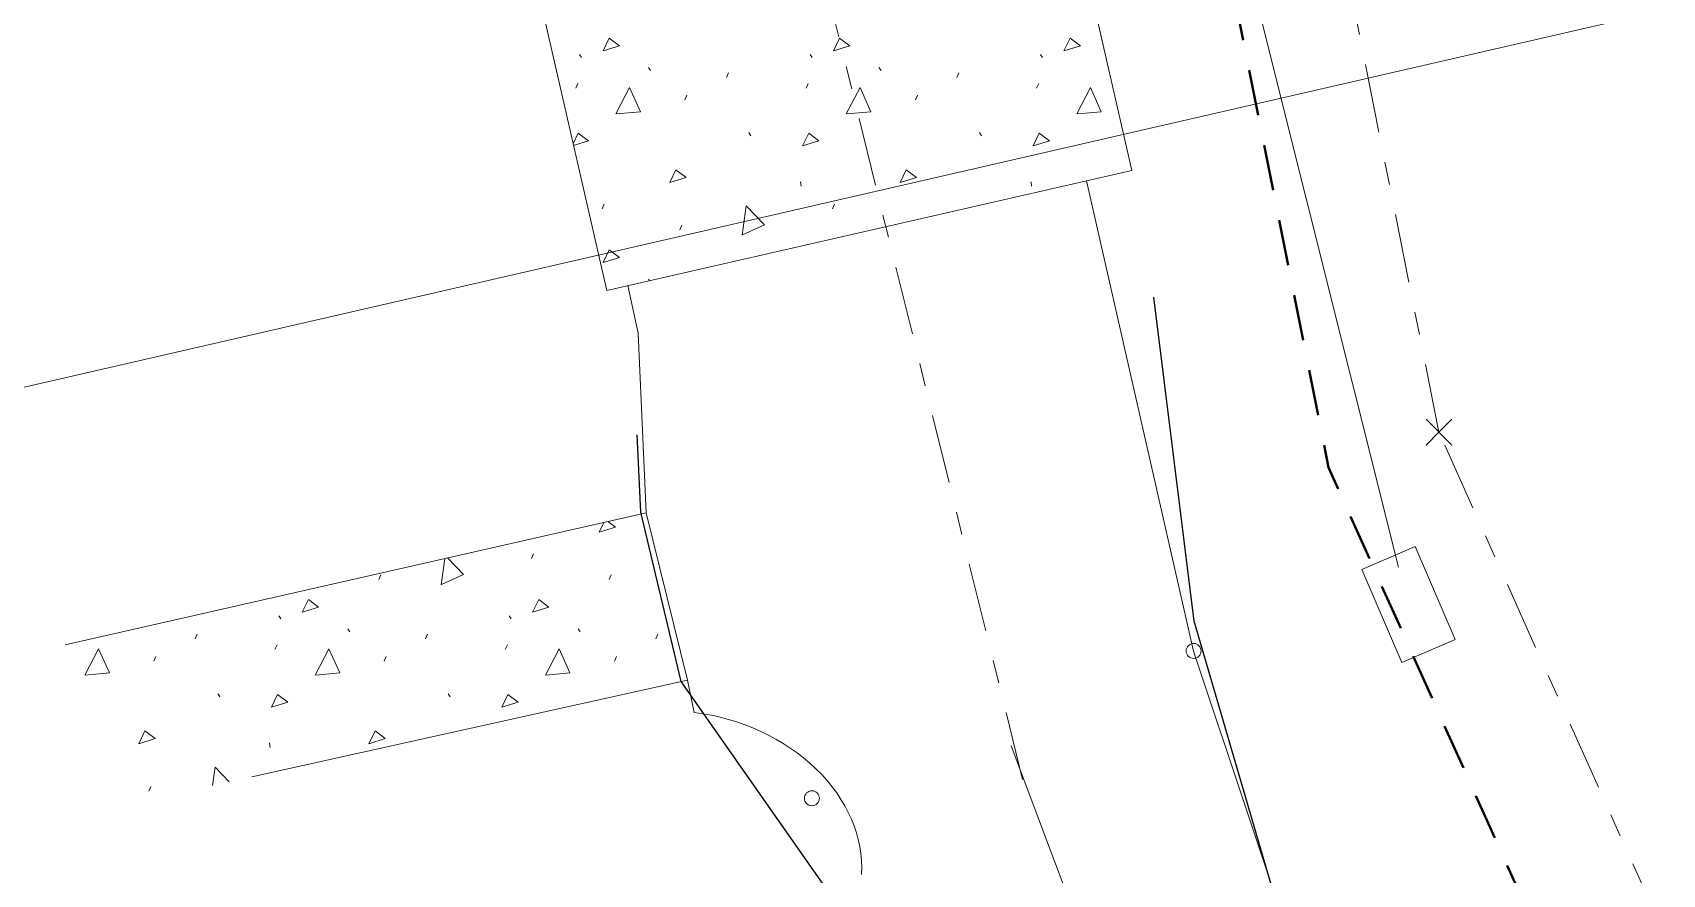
# Model space of a CAD drawing. Header units: metres. Extents: x -703672 to 3951284, y -4124475 to 4104628.
# Drawn here: x 327928.42 to 327956.71, y 4102845.38 to 4102860 of the extents above; entities that cross this region are included whole.
import ezdxf

# ---------------------------------------------------------------- set-up
doc = ezdxf.new("R2010")
doc.units = ezdxf.units.M
doc.header["$MEASUREMENT"] = 0
for name, pattern in [('DGN Style 2', [1.3283826688107345, 0.7970296012864407, -0.5313530675242938]), ('DGN Style 4', [0.014126028800000004, 0.007063014400000002, -0.003531507200000001, 0, -0.003531507200000001]), ('DGN Style 7', [2.6567653376214695, 1.195544401929661, -0.5313530675242938, 0.3985148006432204, -0.5313530675242938])]:
    doc.linetypes.add(name, pattern=pattern)
for name, color, linetype, lineweight in [('C-DTCH-TOP~', 7, 'Continuous', 0), ('C-PROP-BASE', 2, 'CONLMT', 0), ('C-PROP-CONS(Alpha)', 7, 'DGN Style 2', 40), ('V-ANNO-PATT', 9, 'Continuous', 0), ('V-BRDG-DECK', 4, 'Continuous', 0), ('V-PVMT-ASPH', 9, 'Continuous', 0), ('V-ROAD-ASPH', 9, 'Continuous', 0), ('V-ROAD-CNTR', 251, 'DGN Style 7', 0), ('V-SITE-WALK', 7, 'Continuous', 0), ('V-STRM-CULV', 3, 'CULVRT', 0), ('V-TOPO-BKLN', 7, 'DGN Style 4', 0)]:
    doc.layers.add(name, color=color, linetype=linetype, lineweight=lineweight)
doc.layers.add('ra', color=7, linetype='Continuous')
doc.styles.add('Style-WORKING', font='WORKING.shx')
doc.linetypes.add('CONLMT', pattern='A,0.10417,-0.00902625,[2,dgnlstyle-tsaec.shx,S=4.133597883597883e-05,R=0,X=0,Y=0],-0.00902625', length=0.1222225)
doc.linetypes.add('CULVRT', pattern='A,0.10417,-0.009026500000000007,["C",Style-WORKING,S=0.0078125,R=0,X=-0.002799034118652344,Y=-0.00390625],-0.012933,["P",Style-WORKING,S=0.0078125,R=0,X=-0.002614498138427734,Y=-0.00390625],-0.009026499999999993', length=0.135156)

# ---------------------------------------------------------------- blocks, each defined once
blk = doc.blocks.new('FIXPNT_916')
at = {"layer": 'V-PVMT-ASPH', "linetype": 'ByBlock'}
h = blk.add_hatch(color=256, dxfattribs=at)
edge = h.paths.add_edge_path()
edge.add_arc((0, 0), 0.032946758, 0, 360)
blk.add_circle((-0.01278333365917206, 5.559623241424561e-05), 1.29727859625, dxfattribs=at)
blk = doc.blocks.new('NULL_1750')
at = {"layer": 'V-PVMT-ASPH', "linetype": 'ByBlock', "xscale": 0.1, "yscale": 0.1, "zscale": 0.5, "rotation": 286.6283276227863}
blk.add_blockref('FIXPNT_916', (0, 0), dxfattribs=at)
blk = doc.blocks.new('FIXPNT_980')
at = {"layer": 'V-PVMT-ASPH', "linetype": 'ByBlock'}
h = blk.add_hatch(color=256, dxfattribs=at)
edge = h.paths.add_edge_path()
edge.add_arc((0, 0), 0.03294675800000001, 0, 360)
blk.add_circle((-0.01278334110975266, 5.559809505939484e-05), 1.29727859625, dxfattribs=at)
blk = doc.blocks.new('NULL_1814')
at = {"layer": 'V-PVMT-ASPH', "linetype": 'ByBlock', "xscale": 0.1, "yscale": 0.1, "zscale": 0.5, "rotation": 289.1092754684497}
blk.add_blockref('FIXPNT_980', (0, 0), dxfattribs=at)

msp = doc.modelspace()

# ---------------------------------------------------------------- linework, layer by layer
at = {"layer": 'C-DTCH-TOP~'}
msp.add_line((327720.1714716455, 4102805.951463472), (328069.0538425405, 4102886.235816062), dxfattribs=at)
at = {"layer": 'C-DTCH-TOP~', "flags": 128}
msp.add_lwpolyline([(327517.8345620793, 4102748.37939936), (327532.1012557851, 4102753.865678844), (327563.346068102, 4102764.286165), (327606.1703543523, 4102774.124036111), (327654.2007221422, 4102784.538279964), (327713.2279488214, 4102798.43156791), (327720.1714716455, 4102805.951463472), (328069.0538425405, 4102886.235816062), (328167.8653534192, 4102909.525852308), (328416.727287227, 4102965.683699912), (328463.3450396978, 4102976.663650007)], dxfattribs=at)
at = {"layer": 'C-PROP-BASE', "linetype": 'ByBlock'}
for p, q in [((327952.6064283277, 4102853.285535928), (327953.055441134, 4102852.836523122)), ((327953.0558901471, 4102853.285535927), (327952.8311592377, 4102853.060805018)), ((327952.8311592377, 4102853.060805018), (327952.6066528346, 4102852.836298615))]:
    msp.add_line(p, q, dxfattribs=at)
at = {"layer": 'C-PROP-BASE', "color": 251, "linetype": 'DGN Style 7'}
msp.add_lwpolyline([(327967.4506528346, 4102823.902298615), (327967.6751592376, 4102824.126805018), (327963.6121592374, 4102830.352805018), (327958.8611592375, 4102839.626805018), (327952.8311592376, 4102853.060805018), (327946.8671592373, 4102882.879805018), (327924.9131592374, 4102980.004805018), (327924.1591592374, 4102984.460805018), (327902.3681592374, 4103081.552805018), (327900.2711592374, 4103091.054805018), (327878.9090014528, 4103183.859490489), (327989.1663733509, 4103211.274496494), (327959.1151733238, 4103311.444864585), (327851.1537077105, 4103492.864757852), (327788.7891318344, 4103579.957871225)], dxfattribs=at)
at = {"layer": 'C-PROP-CONS(Alpha)', "color": 9, "transparency": 33554661, "flags": 128}
msp.add_lwpolyline([(328051.3527000129, 4102748.37939936), (328033.3155557459, 4102763.759859016), (328008.635876491, 4102785.194791595), (328001.0587122234, 4102791.754994317), (327978.7635198684, 4102811.492673358), (327966.1439298082, 4102822.81362133), (327961.8799502737, 4102829.347595384), (327957.057644274, 4102838.760785415), (327950.9142166439, 4102852.447486374), (327944.9108842695, 4102882.46314165), (327922.9503158275, 4102979.617200589), (327922.1960612735, 4102984.074704956), (327896.895254712, 4103096.805002357), (327873.602682129, 4103197.996084934), (327970.2778919048, 4103222.03458913), (327945.2853782952, 4103305.343080384), (327930.2819876203, 4103330.564998057), (327883.5789010234, 4103409.045375251), (327883.5789010235, 4103409.045375251), (327870.9613363898, 4103413.475533437), (327831.8293273544, 4103476.306306486), (327799.6734495071, 4103521.613691107), (327806.6592676204, 4103526.955593927), (327784.9216440988, 4103571.617824119), (327626.2738909589, 4103555.289453546), (327612.5795421994, 4103537.316554541), (327610.912267143, 4103605.482858766), (327464.3899750119, 4103600.408329677), (327376.9287606052, 4103410.137822579), (327521.4700117525, 4103346.727226583), (327528.8281654069, 4103347.647212733), (327568.3287292437, 4103211.27215154), (327234.5934998402, 4103358.397358307), (327245.9429127203, 4103450.162797557), (327247.4057606828, 4103462.282137395), (327240.1466832621, 4103465.304146356), (327209.4846702361, 4103470.912804143), (327163.5775247305, 4103479.173001934), (327097.1773292364, 4103490.791457197), (327094.8037589096, 4103490.336329404), (327087.5669605479, 4103491.465917642), (327077.449539086, 4103494.95888159), (327074.0302851388, 4103496.139353393), (327072.3445527111, 4103496.70369043), (327040.4265800085, 4103507.290822693), (327024.6254833043, 4103509.746641063), (327005.0554566061, 4103511.621346213), (326997.3663593705, 4103513.401218432), (326987.1858611336, 4103509.176851866), (326924.9401869376, 4103516.679666858), (326868.1898380349, 4103514.452095245, -0.4874798272826256), (326842.7291952347, 4103544.504835935), (326855.8128268328, 4103607.653487044), (326872.3549334486, 4103674.829124694), (326885.7849688843, 4103716.963841686), (326897.1820855098, 4103756.392376348), (326911.8079730987, 4103792.562866542), (326942.7784593481, 4103859.495280759), (326985.0309523789, 4103937.170100313), (327038.3759761521, 4104017.339902852), (327049.9699591843, 4104031.93014326), (327093.2772874826, 4104085.216318096), (327121.0561478767, 4104115.05712215), (327147.4927338528, 4104141.109056442), (327201.0579048989, 4104189.950156559), (327247.8236230445, 4104227.241544621), (327274.2756034104, 4104246.458416275), (327310.9052788371, 4104272.189052842), (327338.7507480193, 4104290.682435896), (327394.3822770293, 4104323.718145463), (327454.7797406209, 4104356.193582261), (327554.8217139727, 4104397.588329164), (327560.1573850386, 4104391.696800068), (327629.8959608893, 4104414.015198105), (327759.0313031515, 4104448.398455133), (327757.2739255879, 4104455.165774307), (328107.0540342975, 4104542.510103815), (328119.3380608568, 4104542.510103815), (328124.6483431717, 4104536.17317302), (328129.4254646109, 4104518.549251009), (328131.921990407, 4104503.029638088), (328135.078302787, 4104500.213224401), (328154.085317786, 4104500.667789092), (328149.8985258908, 4104547.783738694), (328149.7745655841, 4104555.824714896), (328168.0966631506, 4104560.116307975), (328180.1971601305, 4104561.571233069), (328186.8764764442, 4104562.389659171), (328203.8937110046, 4104564.517264253), (328194.5649608789, 4104557.623580912), (328191.4437345657, 4104556.202444898), (328187.3603782359, 4104545.719257489), (328182.8253075863, 4104532.763466077), (328181.3393865761, 4104525.839460123), (328180.4385673145, 4104514.508980992), (328180.3416913476, 4104501.519693172), (328182.9952471908, 4104464.369911368), (328121.0450735461, 4104464.115166628), (328089.3117504606, 4104492.939601823), (327768.6929376793, 4104411.193379837), (327762.394272341, 4104435.44831491), (327630.6153729495, 4104402.081270727), (327568.961239384, 4104381.975780278), (327586.7809209799, 4104362.299684941), (327579.7950375145, 4104360.190021981), (327526.9949811692, 4104339.560635842), (327472.178603134, 4104315.449356015), (327377.0616109308, 4104262.394203749), (327337.8150383515, 4104235.453131521), (327331.8477650884, 4104234.203481648), (327216.3820695355, 4104145.337984444), (327178.5929724798, 4104112.042658567), (327136.6371358891, 4104068.619937841), (327133.1617217513, 4104062.073926368), (327081.9927725713, 4104002.304896605), (327197.9125123062, 4103949.973291562), (327165.5484697489, 4103878.060140899), (327236.1839484199, 4103839.517953459), (327385.373955234, 4103849.829860281), (327376.9496945368, 4103947.711745712), (327522.7087312953, 4103959.659207741), (327570.1209276664, 4103966.104005254), (327619.9429955619, 4103970.187781311), (327675.5802737248, 4103972.189662043), (327840.2462419602, 4103985.686872555), (327861.3262067086, 4103740.757760243), (327930.6420660896, 4103742.354851621), (327992.4427256854, 4103748.227855178), (328033.5029494578, 4103744.724846469), (328070.8848923553, 4103745.586155542), (328069.9830035489, 4103756.769478619), (328241.8330771768, 4103770.442215998), (328288.4642937218, 4103241.598537642), (328052.9743225681, 4103223.495877456), (328046.3409570817, 4103208.988679592), (328077.9633670195, 4102853.33535271), (328045.914018165, 4102815.224954779), (328124.4115326538, 4102748.37939936)], format="xyb", dxfattribs=at)
at = {"layer": 'ra'}
for p, q in [((327948.5836482283, 4102849.780511374, 8.07), (327947.882184552, 4102855.405565125, 8.24)), ((327938.9117092197, 4102853.0133157, 8.26), (327938.9704571299, 4102851.673777838, 8.2)), ((327938.9704571299, 4102851.673777838, 8.2), (327939.6725042171, 4102848.730308816, 8.24)), ((327950.0305508272, 4102844.831878949, 7.95), (327948.5836482283, 4102849.780511374, 8.07)), ((327939.6725042171, 4102848.730308816, 8.24), (327942.7970713275, 4102844.269385103, 8.23))]:
    msp.add_line(p, q, dxfattribs=at)
at = {"layer": 'V-ANNO-PATT'}
for p, q in [((327937.9153659139, 4102859.618967376, 8.234496201607527), (327937.9509658928, 4102859.565667383, 8.234543895357213)), ((327937.9153659139, 4102859.618967376, 8.234496201607527), (327937.9509658928, 4102859.565667383, 8.234543895357213)), ((327941.9153652832, 4102859.618967376, 8.236742506511881), (327941.9509652621, 4102859.565667383, 8.236790200261566)), ((327941.9153652832, 4102859.618967376, 8.236742506511881), (327941.9509652621, 4102859.565667383, 8.236790200261566)), ((327945.9153646524, 4102859.618967376, 8.238988811416235), (327945.9509646313, 4102859.565667383, 8.23903650516592)), ((327945.9153646524, 4102859.618967376, 8.238988811416235), (327945.9509646313, 4102859.565667383, 8.23903650516592)), ((327939.1115656593, 4102859.392967407, 8.235285418183814), (327939.1470656382, 4102859.339667414, 8.235333055775882)), ((327939.1115656593, 4102859.392967407, 8.235285418183814), (327939.1470656382, 4102859.339667414, 8.235333055775882)), ((327940.4627653956, 4102859.219167429, 8.236134549142669), (327940.4983654133, 4102859.299067419, 8.236113014788785)), ((327940.4627653956, 4102859.219167429, 8.236134549142669), (327940.4983654133, 4102859.299067419, 8.236113014788785)), ((327943.1115650286, 4102859.392967407, 8.237531723088168), (327943.1470650074, 4102859.339667414, 8.237579360680236)), ((327943.1115650286, 4102859.392967407, 8.237531723088168), (327943.1470650074, 4102859.339667414, 8.237579360680236)), ((327944.4627647648, 4102859.219167429, 8.238380854047023), (327944.4983647825, 4102859.299067419, 8.238359319693146)), ((327944.4627647648, 4102859.219167429, 8.238380854047023), (327944.4983647825, 4102859.299067419, 8.238359319693146)), ((327937.8480657537, 4102859.033667455, 8.234762605793414), (327937.8836657715, 4102859.113667444, 8.234741019466483)), ((327937.8480657537, 4102859.033667455, 8.234762605793414), (327937.8836657715, 4102859.113667444, 8.234741019466483)), ((327941.848065123, 4102859.033667455, 8.237008910697767), (327941.8836651408, 4102859.113667444, 8.236987324370837)), ((327941.848065123, 4102859.033667455, 8.237008910697767), (327941.8836651408, 4102859.113667444, 8.236987324370837)), ((327945.8480644923, 4102859.033667455, 8.239255215602121), (327945.88366451, 4102859.113667444, 8.23923362927519)), ((327945.8480644923, 4102859.033667455, 8.239255215602121), (327945.88366451, 4102859.113667444, 8.23923362927519)), ((327939.7434653952, 4102858.829467483, 8.235933146341928), (327939.779065413, 4102858.909367472, 8.235911611988044)), ((327939.7434653952, 4102858.829467483, 8.235933146341928), (327939.779065413, 4102858.909367472, 8.235911611988044)), ((327943.7434647645, 4102858.829467483, 8.238179451246282), (327943.7790647822, 4102858.909367472, 8.238157916892398)), ((327943.7434647645, 4102858.829467483, 8.238179451246282), (327943.7790647822, 4102858.909367472, 8.238157916892398)), ((327940.8535650544, 4102858.261167559, 8.236851914957782), (327940.8890650332, 4102858.207867567, 8.236899552549843)), ((327940.8535650544, 4102858.261167559, 8.236851914957782), (327940.8890650332, 4102858.207867567, 8.236899552549843)), ((327944.8535644236, 4102858.261167559, 8.239098219862143), (327944.8890644024, 4102858.207867567, 8.239145857454204)), ((327944.8535644236, 4102858.261167559, 8.239098219862143), (327944.8890644024, 4102858.207867567, 8.239145857454204)), ((327941.7512646642, 4102857.409267675, 8.23779880035508), (327941.7601646394, 4102857.329367685, 8.237845324851023)), ((327941.7512646642, 4102857.409267675, 8.23779880035508), (327941.7601646394, 4102857.329367685, 8.237845324851023)), ((327945.7512640334, 4102857.409267675, 8.24004510525944), (327945.7601640087, 4102857.329367685, 8.240091629755383)), ((327945.7512640334, 4102857.409267675, 8.24004510525944), (327945.7601640087, 4102857.329367685, 8.240091629755383)), ((327938.30496507, 4102856.937967739, 8.236108389195188), (327938.3404650878, 4102857.017967727, 8.236086746710633)), ((327938.30496507, 4102856.937967739, 8.236108389195188), (327938.3404650878, 4102857.017967727, 8.236086746710633)), ((327942.3049644393, 4102856.937967739, 8.238354694099542), (327942.340464457, 4102857.017967727, 8.238333051614987)), ((327942.3049644393, 4102856.937967739, 8.238354694099542), (327942.340464457, 4102857.017967727, 8.238333051614987)), ((327939.654664751, 4102856.573867788, 8.237055582505235), (327939.6902647687, 4102856.653867777, 8.237033996178297)), ((327939.654664751, 4102856.573867788, 8.237055582505235), (327939.6902647687, 4102856.653867777, 8.237033996178297)), ((327939.1115645867, 4102855.717667903, 8.237195583717167), (327939.1284439503, 4102855.692325072, 8.237218234216364)), ((327939.1115645867, 4102855.717667903, 8.237195583717167), (327939.1284439503, 4102855.692325072, 8.237218234216364)), ((327937.0812206666, 4102850.86657578, 8.247269027791155), (327937.1166235519, 4102850.946551206, 8.243980109387195)), ((327937.0812206666, 4102850.86657578, 8.247269027791155), (327937.1166235519, 4102850.946551206, 8.243980109387195)), ((327934.4330512952, 4102850.502587624, 8.353901584700608), (327934.4685541126, 4102850.58256305, 8.350608983139203)), ((327934.4330512952, 4102850.502587624, 8.353901584700608), (327934.4685541126, 4102850.58256305, 8.350608983139203)), ((327938.4303372447, 4102850.502587624, 8.206575287346276), (327938.4658400621, 4102850.58256305, 8.20328268578487)), ((327938.4303372447, 4102850.502587624, 8.206575287346276), (327938.4658400621, 4102850.58256305, 8.20328268578487)), ((327932.6955067067, 4102849.872581207, 8.433571200871697), (327932.7311312062, 4102849.81929758, 8.433580102919578)), ((327932.6955067067, 4102849.872581207, 8.433571200871697), (327932.7311312062, 4102849.81929758, 8.433580102919578)), ((327936.6927926562, 4102849.872581207, 8.286244903517364), (327936.7284171557, 4102849.81929758, 8.286253805565238)), ((327936.6927926562, 4102849.872581207, 8.286244903517364), (327936.7284171557, 4102849.81929758, 8.286253805565238)), ((327933.8911013727, 4102849.646650629, 8.39511071962761), (327933.9266259401, 4102849.593367002, 8.395123304832921)), ((327933.8911013727, 4102849.646650629, 8.39511071962761), (327933.9266259401, 4102849.593367002, 8.395123304832921)), ((327937.8883873222, 4102849.646650629, 8.24778442227327), (327937.9239118896, 4102849.593367002, 8.247797007478589)), ((327937.8883873222, 4102849.646650629, 8.24778442227327), (327937.9239118896, 4102849.593367002, 8.247797007478589)), ((327931.2442572692, 4102849.472904016, 8.496974779836869), (327931.2797601779, 4102849.552779473, 8.493684655022363)), ((327931.2442572692, 4102849.472904016, 8.496974779836869), (327931.2797601779, 4102849.552779473, 8.493684655022363)), ((327932.6287866583, 4102849.287460998, 8.450546365393414), (327932.6642894757, 4102849.367436424, 8.447253763832009)), ((327932.6287866583, 4102849.287460998, 8.450546365393414), (327932.6642894757, 4102849.367436424, 8.447253763832009)), ((327935.2415432187, 4102849.472904016, 8.349648482482536), (327935.2770461274, 4102849.552779473, 8.34635835766803)), ((327935.2415432187, 4102849.472904016, 8.349648482482536), (327935.2770461274, 4102849.552779473, 8.34635835766803)), ((327936.6260726078, 4102849.287460998, 8.303220068039082), (327936.6615754252, 4102849.367436424, 8.299927466477676)), ((327936.6260726078, 4102849.287460998, 8.303220068039082), (327936.6615754252, 4102849.367436424, 8.299927466477676)), ((327939.2388291683, 4102849.472904016, 8.202322185128203), (327939.274332077, 4102849.552779473, 8.199032060313698)), ((327939.2388291683, 4102849.472904016, 8.202322185128203), (327939.274332077, 4102849.552779473, 8.199032060313698)), ((327930.5258010587, 4102849.083323723, 8.533119613903295), (327930.5613039674, 4102849.16319918, 8.52982948908879)), ((327930.5258010587, 4102849.083323723, 8.533119613903295), (327930.5613039674, 4102849.16319918, 8.52982948908879)), ((327934.5230870083, 4102849.083323723, 8.385793316548963), (327934.5585899169, 4102849.16319918, 8.382503191734457)), ((327934.5230870083, 4102849.083323723, 8.385793316548963), (327934.5585899169, 4102849.16319918, 8.382503191734457)), ((327938.5203729578, 4102849.083323723, 8.23846701919463), (327938.5558758664, 4102849.16319918, 8.235176894380125)), ((327938.5203729578, 4102849.083323723, 8.23846701919463), (327938.5558758664, 4102849.16319918, 8.235176894380125)), ((327931.6356666113, 4102848.515198293, 8.506308235826836), (327931.6711911786, 4102848.461914665, 8.506320821032148)), ((327931.6356666113, 4102848.515198293, 8.506308235826836), (327931.6711911786, 4102848.461914665, 8.506320821032148)), ((327935.6329525608, 4102848.515198293, 8.358981938472503), (327935.6684771281, 4102848.461914665, 8.358994523677815)), ((327935.6329525608, 4102848.515198293, 8.358981938472503), (327935.6684771281, 4102848.461914665, 8.358994523677815)), ((327932.5335351625, 4102847.663559977, 8.494343938330374), (327932.54250206, 4102847.58368452, 8.49599505808682)), ((327932.5335351625, 4102847.663559977, 8.494343938330374), (327932.54250206, 4102847.58368452, 8.49599505808682)), ((327930.4391203222, 4102846.828416593, 8.59225576063848), (327930.4746231395, 4102846.908392019, 8.588963159077082)), ((327930.4391203222, 4102846.828416593, 8.59225576063848), (327930.4746231395, 4102846.908392019, 8.588963159077082))]:
    msp.add_line(p, q, dxfattribs=at)
at = {"layer": 'V-ANNO-PATT', "extrusion": (-0.0005615761501972026, 0.0005197305904088187, 0.9999997072561277), "flags": 128}
for points, elevation in [([(327938.2755796682, 4102859.218170333), (327938.3821796679, 4102859.440170334), (327938.5597796682, 4102859.306970335), (327938.2755796682, 4102859.218170333)], 1956.454033906541), ([(327938.2755796682, 4102859.218170333), (327938.3821796679, 4102859.440170334), (327938.5597796682, 4102859.306970335), (327938.2755796682, 4102859.218170333)], 1956.454033906541), ([(327942.2755796681, 4102859.218170333), (327942.3821796679, 4102859.440170334), (327942.5597796679, 4102859.306970335), (327942.2755796681, 4102859.218170333)], 1956.454033906541), ([(327942.2755796681, 4102859.218170333), (327942.3821796679, 4102859.440170334), (327942.5597796679, 4102859.306970335), (327942.2755796681, 4102859.218170333)], 1956.454033906541), ([(327946.2755796682, 4102859.218170333), (327946.3821796681, 4102859.440170334), (327946.559779668, 4102859.306970334), (327946.2755796682, 4102859.218170333)], 1956.454033906541), ([(327946.2755796682, 4102859.218170333), (327946.3821796681, 4102859.440170334), (327946.559779668, 4102859.306970334), (327946.2755796682, 4102859.218170333)], 1956.454033906541), ([(327938.2755796682, 4102855.542870333), (327938.3821796679, 4102855.764870334), (327938.559779668, 4102855.631670335), (327938.2755796682, 4102855.542870333)], 1956.454033906537), ([(327938.2755796682, 4102855.542870333), (327938.3821796679, 4102855.764870334), (327938.559779668, 4102855.631670335), (327938.2755796682, 4102855.542870333)], 1956.454033906537)]:
    msp.add_lwpolyline(points, dxfattribs=dict(at, elevation=elevation))
at = {"layer": 'V-ANNO-PATT', "extrusion": (-0.0005615761505398387, 0.0005197305892037143, 0.9999997072561282), "flags": 128}
for points, elevation in [([(327938.4975796682, 4102858.127070333), (327938.7373796683, 4102858.579870334), (327938.9238796682, 4102858.162570334), (327938.506479668, 4102858.127070333)], 1956.454028849802), ([(327938.4975796682, 4102858.127070333), (327938.7373796683, 4102858.579870334), (327938.9238796682, 4102858.162570334), (327938.506479668, 4102858.127070333)], 1956.454028849802), ([(327942.4975796682, 4102858.127070333), (327942.7373796683, 4102858.579870332), (327942.9238796682, 4102858.162570332), (327942.5064796681, 4102858.127070334)], 1956.454028849801), ([(327942.4975796682, 4102858.127070333), (327942.7373796683, 4102858.579870332), (327942.9238796682, 4102858.162570332), (327942.5064796681, 4102858.127070334)], 1956.454028849801), ([(327946.4975796682, 4102858.127070333), (327946.7373796683, 4102858.579870332), (327946.9238796679, 4102858.162570332), (327946.5064796681, 4102858.127070333)], 1956.454028849799), ([(327946.4975796682, 4102858.127070333), (327946.7373796683, 4102858.579870332), (327946.9238796679, 4102858.162570332), (327946.5064796681, 4102858.127070333)], 1956.454028849799)]:
    msp.add_lwpolyline(points, dxfattribs=dict(at, elevation=elevation))
at = {"layer": 'V-ANNO-PATT', "extrusion": (-0.0005615761495117435, 0.0005197305885469024, 0.999999707256129), "elevation": 1956.454026492149, "flags": 128}
msp.add_lwpolyline([(327937.7565395262, 4102857.604382432), (327937.8453796682, 4102857.789570332), (327938.0229796683, 4102857.656370333), (327937.7632181629, 4102857.575177718)], dxfattribs=at)
msp.add_lwpolyline([(327937.7565395262, 4102857.604382432), (327937.8453796682, 4102857.789570332), (327938.0229796683, 4102857.656370333), (327937.7632181629, 4102857.575177718)], dxfattribs=at)
at = {"layer": 'V-ANNO-PATT', "extrusion": (-0.0005615761496082398, 0.0005197305884182407, 0.9999997072561291), "flags": 128}
for points, elevation in [([(327941.7388796687, 4102857.567570342), (327941.8453796685, 4102857.789570342), (327942.0229796687, 4102857.656370341), (327941.7388796687, 4102857.567570342)], 1956.454025932626), ([(327941.7388796687, 4102857.567570342), (327941.8453796685, 4102857.789570342), (327942.0229796687, 4102857.656370341), (327941.7388796687, 4102857.567570342)], 1956.454025932626), ([(327945.7388796684, 4102857.567570342), (327945.8453796685, 4102857.789570343), (327946.0229796684, 4102857.656370339), (327945.7388796684, 4102857.567570342)], 1956.454025932628), ([(327945.7388796684, 4102857.567570342), (327945.8453796685, 4102857.789570343), (327946.0229796684, 4102857.656370339), (327945.7388796684, 4102857.567570342)], 1956.454025932628)]:
    msp.add_lwpolyline(points, dxfattribs=dict(at, elevation=elevation))
at = {"layer": 'V-ANNO-PATT', "extrusion": (-0.0005615761502650059, 0.0005197305905194504, 0.9999997072561276), "elevation": 1956.454034338209, "flags": 128}
for points in [[(327939.4317796687, 4102856.932770337), (327939.5382796687, 4102857.154770337), (327939.7158796687, 4102857.021570336), (327939.4317796687, 4102856.932770337)], [(327939.4317796687, 4102856.932770337), (327939.5382796687, 4102857.154770337), (327939.7158796687, 4102857.021570336), (327939.4317796687, 4102856.932770337)], [(327943.4317796687, 4102856.932770337), (327943.5382796687, 4102857.154770338), (327943.7158796687, 4102857.021570336), (327943.4317796687, 4102856.932770337)], [(327943.4317796687, 4102856.932770337), (327943.5382796687, 4102857.154770338), (327943.7158796687, 4102857.021570336), (327943.4317796687, 4102856.932770337)]]:
    msp.add_lwpolyline(points, dxfattribs=at)
at = {"layer": 'V-ANNO-PATT', "extrusion": (-0.000561576151074195, 0.0005197305894808073, 0.9999997072561277), "elevation": 1956.454029811439, "flags": 128}
msp.add_lwpolyline([(327940.6879796681, 4102856.019370338), (327940.7583796682, 4102856.526870338), (327941.0763796679, 4102856.198470337), (327940.6962796681, 4102856.022370337)], dxfattribs=at)
msp.add_lwpolyline([(327940.6879796681, 4102856.019370338), (327940.7583796682, 4102856.526870338), (327941.0763796679, 4102856.198470337), (327940.6962796681, 4102856.022370337)], dxfattribs=at)
at = {"layer": 'V-ANNO-PATT', "extrusion": (0.03682026047478999, 0.02478428549295941, 0.9990145182184151), "elevation": 113769.1951036318, "flags": 128}
msp.add_lwpolyline([(3220494.362795287, -2560548.133592763), (3220494.209109733, -2560548.187145306), (3220494.293954353, -2560547.901839083)], dxfattribs=at)
msp.add_lwpolyline([(3220494.362795287, -2560548.133592763), (3220494.209109733, -2560548.187145306), (3220494.293954353, -2560547.901839083)], dxfattribs=at)
at = {"layer": 'V-ANNO-PATT', "extrusion": (0.0165188112638016, 0.03451208864600822, 0.999267754213915), "elevation": 147023.305417763, "flags": 128}
msp.add_lwpolyline([(1475533.938544605, -3839546.357139955), (1475533.938544605, -3839546.545694935)], dxfattribs=at)
msp.add_lwpolyline([(1475533.938544605, -3839546.357139955), (1475533.938544605, -3839546.545694935)], dxfattribs=at)
at = {"layer": 'V-ANNO-PATT', "extrusion": (0.00403847987449053, 0.02931648777088219, 0.9995620211998268), "elevation": 121613.837603029, "flags": 128}
msp.add_lwpolyline([(235031.3060727541, -4107419.330166657), (235031.3060727542, -4107419.790069445)], dxfattribs=at)
msp.add_lwpolyline([(235031.3060727541, -4107419.330166657), (235031.3060727542, -4107419.790069445)], dxfattribs=at)
at = {"layer": 'V-ANNO-PATT', "extrusion": (0.03682026049694764, 0.02478428540206899, 0.9990145182198534), "elevation": 113769.1947379884, "flags": 128}
msp.add_lwpolyline([(3220495.397495032, -2560545.460644783), (3220495.004039447, -2560545.531150115), (3220495.070009963, -2560545.117465318)], dxfattribs=at)
msp.add_lwpolyline([(3220495.397495032, -2560545.460644783), (3220495.004039447, -2560545.531150115), (3220495.070009963, -2560545.117465318)], dxfattribs=at)
at = {"layer": 'V-ANNO-PATT', "extrusion": (0.03682026049204631, 0.02478428543902479, 0.9990145182191172), "flags": 128}
for points, elevation in [([(3220496.020976813, -2560542.843549475), (3220496.14571372, -2560543.055889446), (3220495.936076393, -2560543.128938679), (3220496.020976813, -2560542.843549475)], 113769.1948880052), ([(3220496.020976813, -2560542.843549475), (3220496.14571372, -2560543.055889446), (3220495.936076393, -2560543.128938679), (3220496.020976813, -2560542.843549475)], 113769.1948880052), ([(3220493.788898924, -2560546.162860895), (3220493.913635832, -2560546.375200864), (3220493.703998505, -2560546.4482501), (3220493.788898924, -2560546.162860895)], 113769.1948880051), ([(3220493.788898924, -2560546.162860895), (3220493.913635832, -2560546.375200864), (3220493.703998505, -2560546.4482501), (3220493.788898924, -2560546.162860895)], 113769.1948880051)]:
    msp.add_lwpolyline(points, dxfattribs=dict(at, elevation=elevation))
at = {"layer": 'V-ANNO-PATT', "extrusion": (0.0368202604975652, 0.02478428538662509, 0.9990145182202139), "flags": 128}
for points, elevation in [([(3220497.226437382, -2560539.096233233), (3220497.468370365, -2560539.547897172), (3220497.018012571, -2560539.46979854), (3220497.221471008, -2560539.103618703)], 113769.1946748269), ([(3220497.226437382, -2560539.096233233), (3220497.468370365, -2560539.547897172), (3220497.018012571, -2560539.46979854), (3220497.221471008, -2560539.103618703)], 113769.1946748269), ([(3220494.994359497, -2560542.415544655), (3220495.236292482, -2560542.867208592), (3220494.785934686, -2560542.789109962), (3220494.989393124, -2560542.422930122)], 113769.1946748268), ([(3220494.994359497, -2560542.415544655), (3220495.236292482, -2560542.867208592), (3220494.785934686, -2560542.789109962), (3220494.989393124, -2560542.422930122)], 113769.1946748268), ([(3220492.762281612, -2560545.734856078), (3220493.004214597, -2560546.186520014), (3220492.553856802, -2560546.108421384), (3220492.757315239, -2560545.742241545)], 113769.1946748268), ([(3220492.762281612, -2560545.734856078), (3220493.004214597, -2560546.186520014), (3220492.553856802, -2560546.108421384), (3220492.757315239, -2560545.742241545)], 113769.1946748268)]:
    msp.add_lwpolyline(points, dxfattribs=dict(at, elevation=elevation))
at = {"layer": 'V-ANNO-PATT', "extrusion": (0.03682026051883144, 0.02478428533270691, 0.9990145182207677), "flags": 128}
for points, elevation in [([(3220494.956708888, -2560541.469640709), (3220495.081501598, -2560541.6818977), (3220494.871864269, -2560541.754946932), (3220494.956708888, -2560541.469640709)], 113769.1944605827), ([(3220494.956708888, -2560541.469640709), (3220495.081501598, -2560541.6818977), (3220494.871864269, -2560541.754946932), (3220494.956708888, -2560541.469640709)], 113769.1944605827), ([(3220492.724631009, -2560544.788952133), (3220492.849423718, -2560545.001209124), (3220492.639786389, -2560545.074258358), (3220492.724631009, -2560544.788952133)], 113769.1944605828), ([(3220492.724631009, -2560544.788952133), (3220492.849423718, -2560545.001209124), (3220492.639786389, -2560545.074258358), (3220492.724631009, -2560544.788952133)], 113769.1944605828)]:
    msp.add_lwpolyline(points, dxfattribs=dict(at, elevation=elevation))
at = {"layer": 'V-ANNO-PATT', "extrusion": (0.03682026049180192, 0.02478428543868751, 0.9990145182191346), "elevation": 113769.194886541, "flags": 128}
msp.add_lwpolyline([(3220495.711392293, -2560539.208376977), (3220495.836185001, -2560539.420633967), (3220495.626547674, -2560539.493683199), (3220495.711392293, -2560539.208376977)], dxfattribs=at)
msp.add_lwpolyline([(3220495.711392293, -2560539.208376977), (3220495.836185001, -2560539.420633967), (3220495.626547674, -2560539.493683199), (3220495.711392293, -2560539.208376977)], dxfattribs=at)
at = {"layer": 'V-ANNO-PATT', "extrusion": (0.03682026049179589, 0.02478428543869039, 0.9990145182191348), "elevation": 113769.1948865509, "flags": 128}
msp.add_lwpolyline([(3220493.479314066, -2560542.527688812), (3220493.604106776, -2560542.739945801), (3220493.394469448, -2560542.812995032), (3220493.479314066, -2560542.527688812)], dxfattribs=at)
msp.add_lwpolyline([(3220493.479314066, -2560542.527688812), (3220493.604106776, -2560542.739945801), (3220493.394469448, -2560542.812995032), (3220493.479314066, -2560542.527688812)], dxfattribs=at)
at = {"layer": 'V-ANNO-PATT', "extrusion": (0.03682026049010153, 0.02478428540351423, 0.9990145182200698), "elevation": 113769.1947416728, "flags": 128}
msp.add_lwpolyline([(3220494.396736992, -2560539.866697893), (3220494.635926678, -2560540.080682629), (3220494.288318572, -2560540.142972318)], dxfattribs=at)
msp.add_lwpolyline([(3220494.396736992, -2560539.866697893), (3220494.635926678, -2560540.080682629), (3220494.288318572, -2560540.142972318)], dxfattribs=at)
at = {"layer": 'V-BRDG-DECK', "linetype": 'Continuous'}
msp.add_3dface([(327943.3155914076, 4102875.898908937, 8.229067654242371), (327947.4987635117, 4102857.606479282, 8.24092396264188), (327938.3855427468, 4102855.522435804, 8.236889335171881), (327934.2023706427, 4102873.814865459, 8.225033026772365)], dxfattribs=at)
msp.add_3dface([(327943.3155914076, 4102875.898908937, 8.229067654242371), (327947.4987635117, 4102857.606479282, 8.24092396264188), (327938.3855427468, 4102855.522435804, 8.236889335171881), (327934.2023706427, 4102873.814865459, 8.225033026772365)], dxfattribs=at)
at = {"layer": 'V-PVMT-ASPH'}
msp.add_line((327948.5727244674, 4102849.259963849, 8.07866890992166), (327946.7139108296, 4102857.426996402, 8.07866890992166), dxfattribs=at)
msp.add_polyline3d([(327948.5727244674, 4102849.259963849, 8.07866890992166), (327950.4898528797, 4102843.503371869, 7.986070156506713), (327951.5839657159, 4102840.68813362, 7.943634254491016), (327953.4051720345, 4102836.545926483, 7.886487393066105), (327955.4680799073, 4102832.458570596, 7.837121584444915), (327956.9531730067, 4102829.786379846, 7.806621530990519), (327960.1351398086, 4102824.55957937, 7.743210803159414), (327963.9772406191, 4102818.857375332, 7.663102524111935), (327965.9968327606, 4102816.077476706, 7.628556791719113), (327969.1505224142, 4102812.000140604, 7.598014768267269), (327973.0550671485, 4102807.402389833, 7.604145037342548), (327975.1307582213, 4102805.213490083, 7.6157023511891), (327978.4506042414, 4102802.125079094, 7.629604056363888), (327990.7064362113, 4102791.67057803, 7.654951532358545), (328007.8357483152, 4102777.49938993, 7.66350547993612), (328020.2640833896, 4102766.761273338, 7.699848925062057), (328032.8768821543, 4102756.416904131, 7.714328659674102), (328042.3533080659, 4102748.37939936, 7.685560392784951)], dxfattribs=at)
at = {"layer": 'V-ROAD-ASPH', "extrusion": (0.15274724181918, 0.5989313142451174, 0.7860976790025841)}
msp.add_arc((696138.7558166159, -3188904.336333069, 2507422.580307045), 3.042725035267032, 188.4965475928669, 279.4243909082197, dxfattribs=at)
at = {"layer": 'V-ROAD-ASPH', "extrusion": (0.15274724181918, 0.5989313142451173, 0.7860976790025839)}
msp.add_arc((696138.7558166161, -3188904.33633307, 2507422.580307044), 3.042725035267031, 188.4965475928669, 279.4243909082197, dxfattribs=at)
at = {"layer": 'V-ROAD-CNTR'}
msp.add_polyline3d([(327945.604629425, 4102847.030157773, 8.184992355451215), (327937.0300832437, 4102881.706311773, 8.222056208079579), (327930.5656685854, 4102910.105094082, 8.044693102477382), (327925.2676302326, 4102933.56629945, 7.969941923544212), (327920.588980309, 4102954.201473807, 7.947410547209785), (327916.0543836799, 4102973.849783355, 7.918724199723314), (327910.6347243993, 4102997.653534915, 7.856598532377845), (327906.163861295, 4103017.296335021, 7.868063804220732), (327902.036051864, 4103035.470072374, 7.810621828808863), (327896.8688509801, 4103058.195416034, 7.805650901251894), (327890.3018347306, 4103087.185376224, 7.7469501361456), (327884.8695175027, 4103110.432674819, 7.716535758426502), (327877.7133435611, 4103142.101653986, 7.681311089897164), (327872.3867415132, 4103165.236738279, 7.66571035049413)], dxfattribs=at)
msp.add_polyline3d([(327945.604629425, 4102847.030157773, 8.184992355451215), (327937.0300832437, 4102881.706311773, 8.222056208079579), (327930.5656685854, 4102910.105094082, 8.044693102477382), (327925.2676302326, 4102933.56629945, 7.969941923544212), (327920.588980309, 4102954.201473807, 7.947410547209785), (327916.0543836799, 4102973.849783355, 7.918724199723314), (327910.6347243993, 4102997.653534915, 7.856598532377845), (327906.163861295, 4103017.296335021, 7.868063804220732), (327902.036051864, 4103035.470072374, 7.810621828808863), (327896.8688509801, 4103058.195416034, 7.805650901251894), (327890.3018347306, 4103087.185376224, 7.7469501361456), (327884.8695175027, 4103110.432674819, 7.716535758426502), (327877.7133435611, 4103142.101653986, 7.681311089897164), (327872.3867415132, 4103165.236738279, 7.66571035049413)], dxfattribs=at)
at = {"layer": 'V-SITE-WALK', "linetype": 'Continuous'}
msp.add_line((327938.9315130033, 4102854.781890702, 8.272689072550975), (327938.7529114218, 4102855.606446969, 8.272689072550975), dxfattribs=at)
msp.add_line((327938.9315130033, 4102854.781890702, 8.272689072550975), (327938.7529114218, 4102855.606446969, 8.272689072550975), dxfattribs=at)
at = {"layer": 'V-SITE-WALK', "linetype": 'Continuous', "extrusion": (-0.2490111423445547, -0.04638803122923958, 0.9673890642068139), "elevation": -271975.8007977462, "flags": 128}
msp.add_lwpolyline([(-3973399.589114612, 1038767.18562942), (-3973402.578864513, 1038767.005480733), (-3973405.672349782, 1038767.457553795)], dxfattribs=at)
msp.add_lwpolyline([(-3973399.589114612, 1038767.18562942), (-3973402.578864513, 1038767.005480733), (-3973405.672349782, 1038767.457553795)], dxfattribs=at)
at = {"layer": 'V-SITE-WALK', "linetype": 'Continuous', "extrusion": (0.04037412596828018, 0.009182706843785016, 0.9991424362158373), "elevation": 50923.68845413852, "flags": 128}
msp.add_lwpolyline([(3927951.252192678, -1228623.656707824), (3927951.252192678, -1228634.005704833)], dxfattribs=at)
msp.add_lwpolyline([(3927951.252192678, -1228623.656707824), (3927951.252192678, -1228634.005704833)], dxfattribs=at)
at = {"layer": 'V-SITE-WALK', "linetype": 'Continuous', "extrusion": (0.05961874493226442, -0.08764888505219348, 0.9943657668090798), "elevation": -340050.6026673844, "flags": 128}
msp.add_lwpolyline([(2578692.900098863, 3189924.196928398), (2578693.117530148, 3189924.731112697), (2578685.921462195, 3189927.614281999)], dxfattribs=at)
msp.add_lwpolyline([(2578692.900098863, 3189924.196928398), (2578693.117530148, 3189924.731112697), (2578685.921462195, 3189927.614281999)], dxfattribs=at)
at = {"layer": 'V-SITE-WALK', "linetype": 'Continuous'}
msp.add_3dface([(327952.415460167, 4102851.073720916, 6.920158329772946), (327953.1115632403, 4102849.46280841, 6.934637870037555), (327952.1858226565, 4102849.06257079, 6.911369126307967), (327951.4897195832, 4102850.673483297, 6.896889586043358)], dxfattribs=at)
at = {"layer": 'V-STRM-CULV', "ltscale": 46.04112245226012}
msp.add_line((327949.7206083508, 4102860.332280008, 4.58083888545351), (327952.1305168264, 4102850.718570644, 5.377301525694136), dxfattribs=at)
at = {"layer": 'V-TOPO-BKLN', "linetype": 'Continuous'}
msp.add_polyline3d([(327945.4048733387, 4102847.616473956, 8.206775357248233), (327947.7293248884, 4102841.423200181, 8.12092667445868), (327949.0077535912, 4102838.391201849, 8.079643758101724), (327951.0735057901, 4102833.923296283, 8.019123746776685), (327953.3200348135, 4102829.550747689, 7.959598392011465), (327954.5121614412, 4102827.399967409, 7.929965929056209), (327957.3304906227, 4102822.695355108, 7.864659517450882), (327959.3269204187, 4102819.626368219, 7.823392793912191), (327963.5734415395, 4102813.657240621, 7.752758356452155), (327967.0552474174, 4102809.238125534, 7.714623381596667), (327968.8810434329, 4102807.09980308, 7.701835144867665), (327971.7475731977, 4102804.002801259, 7.691231284360896), (327974.7906732075, 4102801.06124486, 7.691699677319065), (327976.3865818277, 4102799.656797944, 7.696359505552493), (327991.1291883024, 4102787.10964846, 7.752607828439515), (328005.7811311004, 4102774.869754912, 7.757838510559978), (328020.7547953741, 4102762.390005332, 7.780065197299976), (328035.3723097224, 4102750.135272935, 7.77706670567558), (328037.4816554981, 4102748.37939936, 7.77140760631345)], dxfattribs=at)

# ---------------------------------------------------------------- block references
at = {"layer": 'V-PVMT-ASPH'}
for name, p in [('NULL_1750', (327948.5727244674, 4102849.259963849, 8.07866890992166)), ('NULL_1814', (327941.9473495007, 4102846.702331949, 8.179181700573352))]:
    msp.add_blockref(name, p, dxfattribs=at)

doc.saveas('drawing.dxf')
